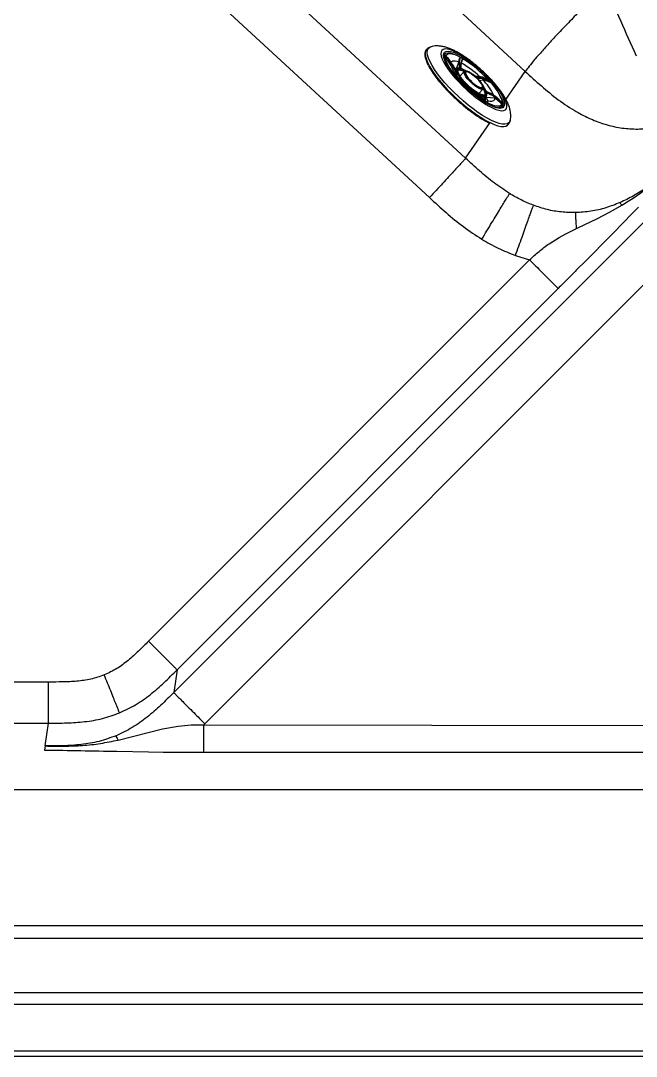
# Model space of a CAD drawing. Extents: x 1076 to 1148, y 508 to 635.
# Drawn here: x 1091.65 to 1102.73, y 519.79 to 538.41 of the extents above; entities that cross this region are included whole.
import ezdxf

# ---------------------------------------------------------------- set-up
doc = ezdxf.new("R2010")
doc.units = 0
doc.header["$MEASUREMENT"] = 0
doc.layers.add('1', color=4, linetype='Continuous')

# ---------------------------------------------------------------- blocks, each defined once
blk = doc.blocks.new('2026 TX')
at = {"layer": '1', "color": 3}
for p, q in [((24.97, 17.709), (21.317, 21.079)), ((18.643, 6.54), (32.986, 20.884)), ((19.205, 5.978), (33.547, 20.322)), ((23.897, 16.146), (20.312, 19.452)), ((19.662, 18.745), (23.247, 15.439)), ((23.523, 18.023), (23.512, 18.016)), ((23.515, 18.018), (23.518, 18.023)), ((23.515, 18.021), (23.518, 18.023)), ((23.517, 18.019), (23.529, 18.007)), ((23.53, 18.008), (23.517, 17.994)), ((23.569, 18.031), (23.565, 18.027)), ((23.571, 18.028), (23.568, 18.03)), ((23.593, 18.029), (23.569, 18.031)), ((23.638, 17.808), (23.578, 17.907)), ((23.59, 17.935), (23.58, 17.924)), ((23.772, 17.88), (23.727, 17.754)), ((23.772, 17.88), (23.788, 17.939)), ((23.823, 17.894), (23.829, 17.891)), ((23.832, 17.899), (23.827, 17.902)), ((23.833, 17.907), (23.828, 17.91)), ((23.733, 17.696), (23.737, 17.698)), ((23.751, 17.698), (23.752, 17.692)), ((23.759, 17.676), (23.752, 17.692)), ((23.873, 17.708), (23.795, 17.626)), ((23.8, 17.768), (23.796, 17.767)), ((23.808, 17.764), (23.801, 17.764)), ((23.823, 17.76), (23.808, 17.764)), ((23.833, 17.755), (23.823, 17.76)), ((24.623, 17.203), (24.97, 17.709)), ((23.724, 17.653), (23.738, 17.664)), ((23.73, 17.645), (23.743, 17.655)), ((23.741, 17.679), (23.741, 17.677)), ((23.759, 17.676), (23.765, 17.666)), ((23.872, 17.478), (23.829, 17.518)), ((24.14, 17.543), (24.202, 17.56)), ((24.301, 17.528), (24.202, 17.56)), ((23.87, 17.503), (23.898, 17.47)), ((23.873, 17.501), (23.92, 17.453)), ((23.942, 17.444), (23.895, 17.49)), ((23.92, 17.458), (23.931, 17.442)), ((23.92, 17.453), (23.935, 17.446)), ((23.929, 17.461), (23.94, 17.45)), ((23.961, 17.43), (23.94, 17.45)), ((23.961, 17.43), (23.967, 17.426)), ((23.967, 17.426), (23.974, 17.42)), ((24.123, 17.318), (24.033, 17.378)), ((24.11, 17.42), (24.1, 17.426)), ((24.135, 17.313), (24.211, 17.396)), ((24.262, 17.36), (24.256, 17.371)), ((24.265, 17.358), (24.259, 17.367)), ((24.262, 17.36), (24.269, 17.345)), ((24.269, 17.339), (24.269, 17.345)), ((24.278, 17.339), (24.271, 17.342)), ((24.169, 17.244), (24.185, 17.263)), ((24.198, 17.254), (24.184, 17.235)), ((24.185, 17.263), (24.188, 17.267)), ((24.188, 17.281), (24.198, 17.277)), ((24.213, 17.273), (24.198, 17.277)), ((24.241, 17.237), (24.205, 17.258)), ((24.213, 17.273), (24.22, 17.273)), ((24.241, 17.187), (24.237, 17.204)), ((24.253, 17.242), (24.274, 17.275)), ((24.261, 17.253), (24.271, 17.243)), ((24.267, 17.225), (24.264, 17.24)), ((24.271, 17.243), (24.415, 17.231)), ((24.291, 17.161), (24.29, 17.178)), ((24.502, 17.165), (24.415, 17.231)), ((24.49, 17.212), (24.497, 17.197)), ((24.524, 17.065), (24.537, 17.079)), ((24.535, 17.087), (24.537, 17.079)), ((23.897, 16.146), (24.339, 16.79)), ((24.26, 16.828), (24.333, 16.79)), ((26.551, 15.213), (26.707, 15.302)), ((26.243, 15.053), (26.394, 15.13)), ((26.394, 15.13), (26.551, 15.213)), ((26.883, 15.142), (26.736, 14.989)), ((27.005, 15.268), (26.883, 15.142)), ((25.893, 14.884), (26.055, 14.962)), ((26.055, 14.962), (26.243, 15.053)), ((26.736, 14.989), (26.546, 14.795)), ((25.399, 14.61), (25.58, 14.724)), ((25.58, 14.724), (25.7, 14.79)), ((25.7, 14.79), (25.893, 14.884)), ((26.546, 14.795), (26.38, 14.625)), ((26.38, 14.625), (26.184, 14.428)), ((24.794, 14.399), (25.048, 14.32)), ((26.184, 14.428), (26.064, 14.307)), ((18.191, 7.463), (25.048, 14.32)), ((26.064, 14.307), (25.888, 14.132)), ((25.561, 13.806), (18.704, 6.948)), ((18.704, 6.948), (18.643, 6.54)), ((16.392, 6.729), (15.177, 6.729)), ((15.176, 5.991), (16.392, 5.991)), ((16.331, 5.579), (16.392, 5.991)), ((19.205, 5.978), (19.188, 5.962)), ((19.188, 5.962), (35.308, 5.93)), ((17.641, 5.685), (18.185, 5.823)), ((18.185, 5.823), (18.439, 5.885)), ((18.439, 5.885), (18.725, 5.938)), ((16.331, 5.579), (16.321, 5.507)), ((17.62, 5.484), (18.189, 5.474)), ((18.189, 5.474), (18.451, 5.471)), ((18.451, 5.471), (18.739, 5.468)), ((18.739, 5.468), (19.188, 5.466)), ((19.188, 5.466), (35.308, 5.465)), ((14.023, 4.795), (35.209, 4.795)), ((36.107, 2.346), (14.081, 2.346)), ((36.107, 2.115), (14.081, 2.115)), ((11.729, 1.149), (36.551, 1.149)), ((11.729, 0.939), (36.551, 0.939))]:
    blk.add_line(p, q, dxfattribs=at)
at = {"layer": '1', "color": 4}
for p, q in [((5.922, 0), (36.669, 0)), ((36.669, 0.092), (11.729, 0.092))]:
    blk.add_line(p, q, dxfattribs=at)
at = {"layer": '1', "color": 3, "flags": 128}
for points in [[(23.197, 18.109), (23.185, 18.097), (23.17, 18.066), (23.166, 18.026), (23.173, 17.977), (23.19, 17.921), (23.217, 17.857), (23.255, 17.788), (23.301, 17.714), (23.357, 17.635), (23.42, 17.554), (23.491, 17.47), (23.567, 17.386), (23.649, 17.303), (23.734, 17.222), (23.823, 17.143), (23.912, 17.068), (24.002, 16.998), (24.091, 16.935), (24.177, 16.878), (24.26, 16.828)], [(24.285, 16.868), (24.203, 16.916), (24.118, 16.972), (24.03, 17.035), (23.941, 17.104), (23.853, 17.178), (23.766, 17.256), (23.682, 17.336), (23.601, 17.419), (23.525, 17.501), (23.456, 17.584), (23.393, 17.664), (23.338, 17.741), (23.292, 17.815), (23.256, 17.883), (23.229, 17.946), (23.212, 18.002), (23.205, 18.05), (23.209, 18.089), (23.224, 18.12), (23.249, 18.141), (23.263, 18.148)], [(24.309, 17.089), (24.378, 17.053), (24.441, 17.026), (24.497, 17.009), (24.544, 17.002), (24.583, 17.004), (24.613, 17.017), (24.632, 17.039), (24.641, 17.07), (24.639, 17.11), (24.626, 17.158), (24.604, 17.213), (24.571, 17.274), (24.529, 17.341), (24.478, 17.411), (24.42, 17.483), (24.355, 17.557), (24.284, 17.631), (24.209, 17.704), (24.131, 17.774), (24.052, 17.84), (23.973, 17.902), (23.895, 17.957), (23.819, 18.004), (23.748, 18.044), (23.682, 18.075), (23.623, 18.097), (23.571, 18.11), (23.527, 18.112), (23.493, 18.105), (23.469, 18.087), (23.455, 18.061), (23.451, 18.025), (23.458, 17.981), (23.476, 17.929), (23.504, 17.871), (23.541, 17.807), (23.588, 17.739), (23.642, 17.667), (23.704, 17.594), (23.772, 17.52), (23.845, 17.446), (23.922, 17.374), (24, 17.306), (24.08, 17.242), (24.159, 17.184), (24.236, 17.133), (24.309, 17.089)], [(23.572, 17.805), (23.546, 17.851), (23.52, 17.907), (23.503, 17.956), (23.498, 17.998), (23.503, 18.031), (23.518, 18.055), (23.544, 18.069), (23.58, 18.073), (23.625, 18.068), (23.678, 18.052), (23.739, 18.027), (23.805, 17.993)], [(23.517, 17.994), (23.511, 17.986), (23.503, 17.968)], [(23.518, 18.023), (23.518, 18.024), (23.543, 18.039), (23.577, 18.045), (23.621, 18.04), (23.674, 18.025), (23.733, 18), (23.799, 17.967), (23.836, 17.945)], [(24.534, 17.228), (24.547, 17.183), (24.551, 17.145), (24.544, 17.115), (24.526, 17.094), (24.498, 17.083), (24.461, 17.082), (24.414, 17.092), (24.359, 17.111), (24.298, 17.14), (24.232, 17.177), (24.161, 17.223), (24.088, 17.275), (24.014, 17.334), (23.941, 17.397), (23.869, 17.464), (23.802, 17.532), (23.74, 17.602), (23.684, 17.67), (23.636, 17.735), (23.596, 17.797), (23.566, 17.854), (23.547, 17.904), (23.538, 17.947), (23.539, 17.981), (23.552, 18.007), (23.575, 18.022), (23.608, 18.028), (23.65, 18.024), (23.701, 18.01), (23.759, 17.986), (23.823, 17.953), (23.823, 17.953)], [(23.634, 17.863), (23.639, 17.875), (23.649, 17.888), (23.665, 17.896), (23.685, 17.899), (23.71, 17.897), (23.739, 17.891), (23.772, 17.88)], [(23.805, 17.993), (23.876, 17.95), (23.951, 17.9), (24.027, 17.843), (24.104, 17.781), (24.179, 17.714), (24.253, 17.644), (24.322, 17.573), (24.386, 17.501), (24.443, 17.431), (24.493, 17.363), (24.534, 17.298), (24.565, 17.239), (24.587, 17.187), (24.598, 17.141), (24.598, 17.103), (24.587, 17.075), (24.567, 17.056), (24.536, 17.046), (24.495, 17.047), (24.446, 17.058), (24.4, 17.074)], [(23.823, 17.953), (23.892, 17.911), (23.964, 17.862), (24.037, 17.806), (24.111, 17.745), (24.184, 17.68), (24.253, 17.612), (24.318, 17.543), (24.378, 17.474), (24.43, 17.407), (24.474, 17.343), (24.508, 17.284), (24.533, 17.23), (24.534, 17.228)], [(24.4, 17.074), (24.389, 17.078), (24.326, 17.108), (24.257, 17.146), (24.184, 17.193), (24.108, 17.247), (24.031, 17.306), (23.955, 17.371), (23.88, 17.44), (23.809, 17.51), (23.742, 17.582), (23.681, 17.653), (23.628, 17.723), (23.583, 17.789), (23.572, 17.805)], [(23.721, 17.747), (23.7, 17.75), (23.696, 17.751)], [(23.754, 17.722), (23.759, 17.728), (23.778, 17.736), (23.807, 17.734), (23.844, 17.722), (23.873, 17.708)], [(24.1, 17.426), (24.057, 17.456), (24.013, 17.492), (23.971, 17.531), (23.934, 17.572), (23.903, 17.612), (23.881, 17.647), (23.869, 17.677), (23.868, 17.699), (23.878, 17.712), (23.898, 17.715), (23.927, 17.707), (23.963, 17.69), (24.005, 17.664), (24.048, 17.631), (24.092, 17.593), (24.132, 17.553), (24.166, 17.512), (24.193, 17.474), (24.21, 17.441), (24.216, 17.415), (24.212, 17.397), (24.197, 17.39), (24.172, 17.392), (24.139, 17.404), (24.11, 17.42)], [(23.886, 17.708), (23.885, 17.707), (23.881, 17.69), (23.887, 17.665), (23.904, 17.634), (23.929, 17.597), (23.962, 17.559), (24, 17.52), (24.042, 17.483), (24.083, 17.452), (24.123, 17.427), (24.158, 17.411), (24.185, 17.404), (24.205, 17.406), (24.208, 17.408)], [(23.993, 17.68), (23.955, 17.7), (23.924, 17.712), (23.9, 17.715), (23.886, 17.708)], [(24.098, 17.45), (24.135, 17.429), (24.165, 17.419), (24.187, 17.419), (24.198, 17.429), (24.199, 17.449), (24.187, 17.477), (24.166, 17.511), (24.136, 17.549), (24.099, 17.587), (24.059, 17.624), (24.018, 17.655), (23.979, 17.68), (23.945, 17.695), (23.919, 17.701), (23.902, 17.696), (23.896, 17.681), (23.902, 17.656), (23.918, 17.625), (23.944, 17.589), (23.978, 17.55), (24.017, 17.512), (24.058, 17.478), (24.098, 17.45)], [(24.208, 17.408), (24.214, 17.418), (24.213, 17.439), (24.202, 17.468), (24.181, 17.502), (24.151, 17.54), (24.116, 17.579), (24.075, 17.617), (24.034, 17.651), (23.993, 17.68)], [(24.211, 17.396), (24.231, 17.36), (24.243, 17.326), (24.245, 17.299), (24.237, 17.281), (24.234, 17.279)], [(24.446, 17.384), (24.477, 17.34), (24.515, 17.277), (24.544, 17.22), (24.562, 17.17), (24.57, 17.127), (24.567, 17.092), (24.554, 17.068)], [(24.237, 17.204), (24.198, 17.224), (24.159, 17.247)], [(24.415, 17.231), (24.415, 17.209), (24.41, 17.192), (24.399, 17.179), (24.383, 17.171), (24.363, 17.167), (24.338, 17.169), (24.309, 17.175), (24.292, 17.181)], [(24.497, 17.048), (24.502, 17.05), (24.524, 17.065)], [(24.698, 16.825), (24.692, 16.808), (24.673, 16.782), (24.643, 16.765), (24.603, 16.758), (24.555, 16.761), (24.498, 16.774), (24.433, 16.796), (24.362, 16.827), (24.285, 16.868)], [(24.333, 16.79), (24.338, 16.788), (24.41, 16.756), (24.476, 16.733), (24.533, 16.721), (24.583, 16.718), (24.623, 16.725), (24.653, 16.742), (24.665, 16.755)]]:
    blk.add_lwpolyline(points, dxfattribs=at)
at = {"layer": '1', "color": 3}
for centre, radius, start, end in [((23.648, 17.945), 0.134, 151.7044, 209.7127), ((23.547, 17.909), 0.105, 95.8704, 102.7045), ((23.619, 17.961), 0.0793, 161.3629, 175.4221), ((23.583, 17.889), 0.0138, 38.5726, 71.6221), ((23.245, 16.922), 1.181, 59.1191, 61.4394), ((22.61, 15.998), 2.301, 42.4327, 57.438), ((24.175, 17.996), 0.569, 199.3616, 219.1581), ((23.968, 17.786), 0.251, 200.722, 204.8131), ((23.971, 17.779), 0.243, 200.7219, 204.8132), ((23.745, 17.573), 0.207, 72.1066, 76.7629), ((23.754, 17.573), 0.2, 72.1065, 76.7629), ((23.141, 16.599), 1.43, 45.326, 62.0462), ((25.251, 18.901), 1.992, 220.5471, 222.1839), ((23.544, 16.876), 0.95, 25.5932, 46.1094), ((22.837, 16.209), 1.992, 40.5471, 42.1839), ((24.814, 18.39), 1.29, 227.0323, 228.3769), ((24.045, 17.252), 0.243, 20.7219, 24.8132), ((24.045, 17.241), 0.251, 20.7219, 24.8132), ((24.137, 17.182), 0.0942, 49.3944, 59.4233), ((24.261, 17.459), 0.2, 252.1065, 256.7629), ((24.268, 17.455), 0.207, 252.1065, 256.763), ((24.843, 18.188), 1.181, 239.1191, 241.4391), ((24.47, 17.129), 0.0839, 323.4271, 6.4472), ((24.47, 17.149), 0.0793, 341.3628, 355.4209), ((24.45, 17.11), 0.108, 333.3483, 15.7928), ((24.465, 17.186), 0.129, 244.2267, 304.0932), ((24.508, 17.111), 0.0628, 285.9891, 316.3242)]:
    blk.add_arc(centre, radius, start, end, dxfattribs=at)
for points, knots in [([(26.02, 20.072), (26.02, 20.072), (26.02, 20.072), (26.02, 20.072), (26.02, 20.072), (26.02, 20.072), (26.02, 20.071), (26.021, 20.07), (26.024, 20.064), (26.033, 20.043), (26.069, 19.964), (26.192, 19.696), (26.497, 19.024), (26.777, 18.411), (26.968, 17.991)], [0, 0, 0, 0, 0.0000005, 0.0000021, 0.0000082, 0.0000328, 0.000131, 0.0005219, 0.0020699, 0.0081384, 0.0314251, 0.1166718, 0.3944581, 1, 1, 1, 1]), ([(26.272, 19.12), (26.196, 19.043), (26.043, 18.89), (25.824, 18.665), (25.62, 18.451), (25.434, 18.253), (25.273, 18.075), (25.139, 17.922), (25.032, 17.794), (24.991, 17.737), (24.97, 17.709)], [0, 0, 0, 0, 0.126456, 0.251648, 0.376024, 0.499999, 0.623975, 0.748351, 0.873543, 1, 1, 1, 1]), ([(23.17, 18.067), (23.168, 18.06), (23.157, 18.031), (23.16, 17.975), (23.183, 17.916), (23.191, 17.894)], [0, 0, 0, 0, 0.1667847, 0.6858353, 1, 1, 1, 1]), ([(23.266, 18.149), (23.264, 18.148), (23.248, 18.144), (23.223, 18.131), (23.204, 18.114), (23.198, 18.108)], [0, 0, 0, 0, 0.073863, 0.663802, 1, 1, 1, 1]), ([(24.197, 17.721), (24.171, 17.745), (24.133, 17.778), (24.078, 17.825), (24.031, 17.863), (23.975, 17.906), (23.917, 17.948), (23.858, 17.988), (23.799, 18.025), (23.739, 18.059), (23.679, 18.09), (23.618, 18.117), (23.555, 18.14), (23.488, 18.157), (23.419, 18.167), (23.353, 18.168), (23.298, 18.16), (23.27, 18.15), (23.258, 18.146)], [0, 0, 0, 0, 0.083829, 0.117449, 0.172888, 0.229603, 0.289651, 0.351383, 0.414171, 0.478277, 0.544564, 0.611429, 0.683056, 0.756829, 0.827458, 0.899374, 0.955766, 1, 1, 1, 1]), ([(23.191, 17.894), (23.195, 17.883), (23.201, 17.86), (23.217, 17.833), (23.224, 17.819)], [0, 0, 0, 0, 0.493447, 1, 1, 1, 1]), ([(23.578, 17.907), (23.575, 17.911), (23.568, 17.922), (23.558, 17.937), (23.549, 17.951), (23.544, 17.959), (23.541, 17.963), (23.54, 17.966), (23.54, 17.967), (23.54, 17.967), (23.54, 17.967)], [0, 0, 0, 0, 0.1918013, 0.5196338, 0.7297874, 0.8568184, 0.9300901, 0.9707636, 0.9926713, 1, 1, 1, 1]), ([(23.74, 17.681), (23.732, 17.697), (23.716, 17.728), (23.688, 17.775), (23.659, 17.817), (23.629, 17.858), (23.601, 17.895), (23.57, 17.932), (23.55, 17.955), (23.54, 17.967)], [0, 0, 0, 0, 0.154271, 0.288952, 0.454424, 0.575072, 0.714225, 0.852753, 1, 1, 1, 1]), ([(23.543, 17.986), (23.543, 17.986), (23.543, 17.986), (23.544, 17.986), (23.544, 17.986), (23.544, 17.986), (23.545, 17.985), (23.547, 17.982), (23.55, 17.979), (23.551, 17.976), (23.552, 17.976)], [0, 0, 0, 0, 0.025779, 0.051811, 0.075379, 0.101136, 0.145176, 0.282711, 0.915164, 1, 1, 1, 1]), ([(23.543, 17.986), (23.544, 17.986), (23.545, 17.984), (23.549, 17.98), (23.561, 17.965), (23.589, 17.93), (23.635, 17.867), (23.689, 17.785), (23.719, 17.725), (23.733, 17.698)], [0, 0, 0, 0, 0.007325, 0.019566, 0.05865, 0.192116, 0.441769, 0.746986, 1, 1, 1, 1]), ([(23.578, 17.907), (23.594, 17.886), (23.626, 17.846), (23.671, 17.783), (23.709, 17.722), (23.728, 17.683), (23.738, 17.664)], [0, 0, 0, 0, 0.280747, 0.545552, 0.776817, 1, 1, 1, 1]), ([(23.788, 17.939), (23.785, 17.927), (23.78, 17.906), (23.779, 17.86), (23.779, 17.813), (23.78, 17.78), (23.78, 17.764)], [0, 0, 0, 0, 0.318453, 0.584084, 0.795128, 1, 1, 1, 1]), ([(23.788, 17.939), (23.789, 17.94), (23.792, 17.946), (23.796, 17.952), (23.8, 17.956), (23.804, 17.958), (23.806, 17.959), (23.808, 17.959), (23.809, 17.959), (23.809, 17.959), (23.809, 17.959)], [0, 0, 0, 0, 0.191814, 0.519611, 0.729753, 0.856784, 0.930061, 0.970742, 0.992656, 1, 1, 1, 1]), ([(23.792, 17.774), (23.792, 17.787), (23.791, 17.812), (23.791, 17.847), (23.791, 17.878), (23.793, 17.905), (23.796, 17.928), (23.801, 17.947), (23.806, 17.955), (23.809, 17.959)], [0, 0, 0, 0, 0.136039, 0.261937, 0.40799, 0.540278, 0.678402, 0.83502, 1, 1, 1, 1]), ([(23.84, 17.926), (23.839, 17.925), (23.832, 17.919), (23.821, 17.893), (23.812, 17.843), (23.809, 17.792), (23.808, 17.77)], [0, 0, 0, 0, 0.055828, 0.347597, 0.704304, 1, 1, 1, 1]), ([(23.838, 17.913), (23.83, 17.899), (23.816, 17.873), (23.811, 17.807), (23.809, 17.776)], [0, 0, 0, 0, 0.520793, 1, 1, 1, 1]), ([(23.851, 17.935), (23.851, 17.935), (23.851, 17.935), (23.851, 17.935), (23.852, 17.934), (23.852, 17.934), (23.852, 17.933), (23.852, 17.931), (23.85, 17.926), (23.845, 17.92), (23.84, 17.915), (23.838, 17.913)], [0, 0, 0, 0, 0.005486, 0.011027, 0.016042, 0.021524, 0.030897, 0.060168, 0.194769, 0.728714, 1, 1, 1, 1]), ([(23.851, 17.935), (23.851, 17.935), (23.85, 17.935), (23.849, 17.934), (23.845, 17.932), (23.842, 17.928), (23.84, 17.926)], [0, 0, 0, 0, 0.050742, 0.135541, 0.406311, 1, 1, 1, 1]), ([(23.23, 17.81), (23.234, 17.801), (23.254, 17.759), (23.314, 17.669), (23.392, 17.563), (23.469, 17.472), (23.553, 17.378), (23.669, 17.259), (23.794, 17.145), (23.895, 17.061), (23.993, 16.985), (24.069, 16.929), (24.115, 16.901), (24.116, 16.9)], [0, 0, 0, 0, 0.034561, 0.161289, 0.295609, 0.365643, 0.435692, 0.578565, 0.721437, 0.791471, 0.86152, 0.99584, 1, 1, 1, 1]), ([(23.746, 17.762), (23.741, 17.758), (23.731, 17.752), (23.721, 17.744), (23.717, 17.74)], [0, 0, 0, 0, 0.5176084, 1, 1, 1, 1]), ([(23.727, 17.754), (23.726, 17.752), (23.725, 17.75), (23.723, 17.747), (23.722, 17.746), (23.721, 17.747), (23.721, 17.747)], [0, 0, 0, 0, 0.355625, 0.722653, 0.915819, 1, 1, 1, 1]), ([(23.746, 17.759), (23.743, 17.758), (23.733, 17.753), (23.729, 17.733), (23.734, 17.709), (23.737, 17.698)], [0, 0, 0, 0, 0.1787643, 0.5893823, 1, 1, 1, 1]), ([(23.743, 17.693), (23.742, 17.693), (23.74, 17.693), (23.737, 17.694), (23.734, 17.695), (23.733, 17.697), (23.733, 17.698)], [0, 0, 0, 0, 0.2666892, 0.5311152, 0.7787539, 1, 1, 1, 1]), ([(23.737, 17.698), (23.737, 17.697), (23.738, 17.697), (23.739, 17.697), (23.741, 17.696), (23.742, 17.695), (23.743, 17.694), (23.743, 17.693)], [0, 0, 0, 0, 0.224307, 0.303573, 0.473827, 0.745729, 1, 1, 1, 1]), ([(23.743, 17.693), (23.744, 17.694), (23.746, 17.694), (23.748, 17.694), (23.75, 17.693), (23.752, 17.692), (23.752, 17.692)], [0, 0, 0, 0, 0.257259, 0.51339, 0.762603, 1, 1, 1, 1]), ([(23.751, 17.698), (23.749, 17.71), (23.743, 17.733), (23.75, 17.755), (23.769, 17.767), (23.79, 17.765), (23.801, 17.764)], [0, 0, 0, 0, 0.247011, 0.5, 0.752989, 1, 1, 1, 1]), ([(23.788, 17.766), (23.777, 17.767), (23.759, 17.769), (23.749, 17.762), (23.746, 17.759)], [0, 0, 0, 0, 0.639122, 1, 1, 1, 1]), ([(24.033, 17.378), (24.033, 17.378), (24.015, 17.39), (23.979, 17.421), (23.928, 17.467), (23.881, 17.515), (23.827, 17.577), (23.777, 17.649), (23.755, 17.705), (23.757, 17.736), (23.768, 17.752), (23.79, 17.757), (23.829, 17.752), (23.871, 17.732), (23.898, 17.718)], [0, 0, 0, 0, 0.00352, 0.076481, 0.15099, 0.225498, 0.298459, 0.433993, 0.569527, 0.642488, 0.716997, 0.791505, 0.864466, 1, 1, 1, 1]), ([(23.781, 17.649), (23.779, 17.653), (23.773, 17.664), (23.766, 17.681), (23.76, 17.698), (23.757, 17.711), (23.757, 17.721), (23.758, 17.729), (23.758, 17.73), (23.759, 17.731)], [0, 0, 0, 0, 0.083495, 0.295265, 0.487192, 0.637214, 0.764577, 0.919852, 1, 1, 1, 1]), ([(23.78, 17.764), (23.78, 17.764), (23.781, 17.765), (23.784, 17.768), (23.787, 17.77), (23.79, 17.773), (23.791, 17.774), (23.792, 17.774)], [0, 0, 0, 0, 0.111469, 0.230184, 0.482261, 0.743373, 1, 1, 1, 1]), ([(23.789, 17.766), (23.79, 17.766), (23.791, 17.767), (23.794, 17.768), (23.796, 17.768), (23.797, 17.768)], [0, 0, 0, 0, 0.06185, 0.549505, 1, 1, 1, 1]), ([(23.808, 17.77), (23.809, 17.77), (23.809, 17.77), (23.81, 17.77), (23.81, 17.769), (23.809, 17.768), (23.808, 17.767), (23.808, 17.767), (23.808, 17.766)], [0, 0, 0, 0, 0.277559, 0.532523, 0.651824, 0.76723, 0.88213, 1, 1, 1, 1]), ([(23.812, 17.764), (23.811, 17.764), (23.81, 17.765), (23.809, 17.767), (23.808, 17.769), (23.808, 17.77)], [0, 0, 0, 0, 0.194382, 0.619864, 1, 1, 1, 1]), ([(23.813, 17.763), (23.813, 17.764), (23.812, 17.764), (23.81, 17.766), (23.81, 17.768), (23.81, 17.77)], [0, 0, 0, 0, 0.280355, 0.54168, 1, 1, 1, 1]), ([(23.816, 17.763), (23.815, 17.763), (23.813, 17.763), (23.812, 17.764), (23.812, 17.764)], [0, 0, 0, 0, 0.719148, 1, 1, 1, 1]), ([(23.816, 17.763), (23.817, 17.763), (23.818, 17.763), (23.82, 17.763), (23.822, 17.761), (23.823, 17.76), (23.823, 17.76)], [0, 0, 0, 0, 0.257259, 0.51339, 0.762603, 1, 1, 1, 1]), ([(23.833, 17.755), (23.848, 17.749), (23.876, 17.738), (23.909, 17.717), (23.925, 17.708)], [0, 0, 0, 0, 0.530746, 1, 1, 1, 1]), ([(24.697, 16.819), (24.7, 16.831), (24.707, 16.858), (24.71, 16.907), (24.706, 16.972), (24.691, 17.045), (24.665, 17.118), (24.633, 17.187), (24.597, 17.251), (24.556, 17.314), (24.513, 17.375), (24.466, 17.435), (24.415, 17.497), (24.364, 17.554), (24.316, 17.605), (24.262, 17.659), (24.222, 17.697), (24.197, 17.721)], [0, 0, 0, 0, 0.041788, 0.095276, 0.155391, 0.239272, 0.322303, 0.400126, 0.477591, 0.54849, 0.616452, 0.683417, 0.748997, 0.819208, 0.870955, 0.918196, 1, 1, 1, 1]), ([(24.97, 17.709), (25.066, 17.621), (25.258, 17.444), (25.56, 17.196), (25.857, 16.997), (26.142, 16.851), (26.408, 16.752), (26.681, 16.689), (26.958, 16.666), (27.237, 16.685), (27.512, 16.746), (27.781, 16.847), (28.039, 16.984), (28.286, 17.152), (28.519, 17.342), (28.739, 17.547), (28.88, 17.688), (28.95, 17.757)], [0, 0, 0, 0, 0.083739, 0.167835, 0.251436, 0.31348, 0.374851, 0.435642, 0.496111, 0.556644, 0.617688, 0.679641, 0.742734, 0.806918, 0.871782, 0.936527, 1, 1, 1, 1]), ([(23.784, 17.575), (23.777, 17.583), (23.761, 17.602), (23.744, 17.623), (23.736, 17.634), (23.735, 17.636)], [0, 0, 0, 0, 0.369315, 0.885925, 1, 1, 1, 1]), ([(23.737, 17.606), (23.737, 17.606), (23.739, 17.604), (23.745, 17.601), (23.762, 17.59), (23.8, 17.565), (23.852, 17.528), (23.88, 17.502), (23.894, 17.489)], [0, 0, 0, 0, 0.0105979, 0.0283083, 0.0848572, 0.2779589, 0.6391638, 1, 1, 1, 1]), ([(23.738, 17.664), (23.738, 17.664), (23.739, 17.665), (23.74, 17.668), (23.741, 17.672), (23.741, 17.677), (23.74, 17.68), (23.74, 17.681)], [0, 0, 0, 0, 0.111467, 0.230181, 0.482258, 0.743371, 1, 1, 1, 1]), ([(23.743, 17.655), (23.742, 17.656), (23.742, 17.657), (23.741, 17.659), (23.739, 17.661), (23.738, 17.663), (23.738, 17.664)], [0, 0, 0, 0, 0.245337, 0.5, 0.754663, 1, 1, 1, 1]), ([(23.743, 17.655), (23.744, 17.656), (23.747, 17.659), (23.75, 17.662), (23.751, 17.664)], [0, 0, 0, 0, 0.459375, 1, 1, 1, 1]), ([(23.75, 17.677), (23.75, 17.675), (23.751, 17.671), (23.751, 17.666), (23.751, 17.664)], [0, 0, 0, 0, 0.571399, 1, 1, 1, 1]), ([(23.751, 17.664), (23.76, 17.648), (23.777, 17.617), (23.811, 17.571), (23.837, 17.541), (23.847, 17.53)], [0, 0, 0, 0, 0.385214, 0.770427, 1, 1, 1, 1]), ([(23.929, 17.461), (23.911, 17.479), (23.875, 17.514), (23.829, 17.568), (23.79, 17.621), (23.773, 17.651), (23.765, 17.666)], [0, 0, 0, 0, 0.247011, 0.5, 0.752989, 1, 1, 1, 1]), ([(23.829, 17.518), (23.826, 17.521), (23.818, 17.528), (23.804, 17.538), (23.792, 17.548), (23.784, 17.555), (23.779, 17.559), (23.776, 17.561), (23.775, 17.563), (23.774, 17.563), (23.774, 17.563)], [0, 0, 0, 0, 0.191797, 0.519572, 0.729704, 0.856737, 0.930022, 0.970712, 0.992634, 1, 1, 1, 1]), ([(23.924, 17.46), (23.92, 17.465), (23.909, 17.475), (23.886, 17.492), (23.845, 17.521), (23.803, 17.546), (23.774, 17.563)], [0, 0, 0, 0, 0.1423302, 0.3295854, 0.5292106, 1, 1, 1, 1]), ([(23.947, 17.45), (23.931, 17.465), (23.908, 17.487), (23.878, 17.519), (23.855, 17.545), (23.83, 17.576), (23.808, 17.605), (23.791, 17.63), (23.784, 17.644), (23.781, 17.649)], [0, 0, 0, 0, 0.227849, 0.316693, 0.461901, 0.607483, 0.758113, 0.908303, 1, 1, 1, 1]), ([(23.83, 17.524), (23.828, 17.527), (23.824, 17.531), (23.82, 17.534), (23.819, 17.536)], [0, 0, 0, 0, 0.717491, 1, 1, 1, 1]), ([(23.829, 17.518), (23.85, 17.505), (23.887, 17.481), (23.912, 17.459), (23.923, 17.449)], [0, 0, 0, 0, 0.548561, 1, 1, 1, 1]), ([(24.131, 17.618), (24.129, 17.619), (24.112, 17.621), (24.091, 17.619), (24.072, 17.614), (24.067, 17.613)], [0, 0, 0, 0, 0.082321, 0.769261, 1, 1, 1, 1]), ([(24.072, 17.61), (24.078, 17.612), (24.095, 17.617), (24.125, 17.62), (24.159, 17.618), (24.194, 17.61), (24.246, 17.591), (24.286, 17.565), (24.314, 17.546)], [0, 0, 0, 0, 0.084379, 0.216398, 0.369298, 0.506346, 0.653012, 1, 1, 1, 1]), ([(24.351, 17.504), (24.351, 17.504), (24.349, 17.506), (24.344, 17.509), (24.328, 17.522), (24.291, 17.547), (24.228, 17.579), (24.158, 17.596), (24.114, 17.59), (24.096, 17.587)], [0, 0, 0, 0, 0.007748, 0.020697, 0.062042, 0.203224, 0.467313, 0.790177, 1, 1, 1, 1]), ([(24.301, 17.528), (24.265, 17.548), (24.2, 17.584), (24.136, 17.579), (24.107, 17.576)], [0, 0, 0, 0, 0.552783, 1, 1, 1, 1]), ([(24.267, 17.574), (24.273, 17.571), (24.282, 17.567), (24.295, 17.559), (24.303, 17.554), (24.309, 17.55), (24.312, 17.548), (24.313, 17.547), (24.314, 17.547), (24.314, 17.546)], [0, 0, 0, 0, 0.333888, 0.625233, 0.801363, 0.902974, 0.959391, 0.989786, 1, 1, 1, 1]), ([(24.351, 17.504), (24.351, 17.504), (24.352, 17.503), (24.352, 17.503), (24.352, 17.503), (24.352, 17.503), (24.351, 17.503), (24.348, 17.504), (24.337, 17.51), (24.32, 17.518), (24.306, 17.525), (24.301, 17.528)], [0, 0, 0, 0, 0.005501, 0.011055, 0.016084, 0.02158, 0.030977, 0.060324, 0.195274, 0.730604, 1, 1, 1, 1]), ([(23.927, 17.428), (23.909, 17.444), (23.891, 17.461), (23.874, 17.479), (23.873, 17.479)], [0, 0, 0, 0, 0.9785828, 1, 1, 1, 1]), ([(23.923, 17.449), (23.923, 17.449), (23.933, 17.441), (23.945, 17.426), (23.952, 17.412), (23.956, 17.405)], [0, 0, 0, 0, 0.011103, 0.512894, 1, 1, 1, 1]), ([(24.157, 17.249), (24.149, 17.254), (24.13, 17.265), (24.096, 17.289), (24.057, 17.318), (24.021, 17.346), (23.987, 17.375), (23.956, 17.402), (23.935, 17.42), (23.927, 17.428)], [0, 0, 0, 0, 0.119678, 0.296883, 0.468805, 0.620141, 0.74504, 0.894221, 1, 1, 1, 1]), ([(23.935, 17.446), (23.934, 17.445), (23.933, 17.444), (23.932, 17.442), (23.931, 17.442), (23.931, 17.442), (23.931, 17.442)], [0, 0, 0, 0, 0.266689, 0.531115, 0.778754, 1, 1, 1, 1]), ([(24.033, 17.378), (24.025, 17.384), (24.007, 17.398), (23.978, 17.422), (23.958, 17.44), (23.947, 17.45)], [0, 0, 0, 0, 0.2799031, 0.6315502, 1, 1, 1, 1]), ([(23.954, 17.421), (23.955, 17.42), (23.957, 17.418), (23.957, 17.416), (23.958, 17.415)], [0, 0, 0, 0, 0.494145, 1, 1, 1, 1]), ([(23.956, 17.405), (23.956, 17.405), (23.957, 17.407), (23.958, 17.409), (23.958, 17.413), (23.957, 17.417), (23.955, 17.42), (23.954, 17.421)], [0, 0, 0, 0, 0.111469, 0.230184, 0.482261, 0.743373, 1, 1, 1, 1]), ([(23.962, 17.399), (23.961, 17.4), (23.96, 17.401), (23.958, 17.403), (23.957, 17.404), (23.956, 17.405), (23.956, 17.405)], [0, 0, 0, 0, 0.245337, 0.5, 0.754663, 1, 1, 1, 1]), ([(23.958, 17.425), (23.96, 17.423), (23.964, 17.418), (23.966, 17.413), (23.967, 17.41)], [0, 0, 0, 0, 0.5714031, 1, 1, 1, 1]), ([(23.962, 17.399), (23.963, 17.401), (23.966, 17.404), (23.967, 17.408), (23.967, 17.41)], [0, 0, 0, 0, 0.459354, 1, 1, 1, 1]), ([(23.967, 17.41), (23.987, 17.394), (24.027, 17.361), (24.086, 17.32), (24.141, 17.287), (24.172, 17.274), (24.188, 17.267)], [0, 0, 0, 0, 0.25, 0.5, 0.75, 1, 1, 1, 1]), ([(24.188, 17.281), (24.173, 17.288), (24.143, 17.3), (24.089, 17.332), (24.032, 17.372), (23.993, 17.404), (23.974, 17.42)], [0, 0, 0, 0, 0.247011, 0.5, 0.752989, 1, 1, 1, 1]), ([(24.22, 17.282), (24.219, 17.282), (24.21, 17.283), (24.189, 17.288), (24.154, 17.302), (24.113, 17.323), (24.072, 17.349), (24.046, 17.368), (24.034, 17.377), (24.033, 17.378)], [0, 0, 0, 0, 0.0250215, 0.2217864, 0.4176261, 0.6443531, 0.8376932, 0.9891877, 1, 1, 1, 1]), ([(24.22, 17.283), (24.213, 17.283), (24.188, 17.285), (24.15, 17.304), (24.123, 17.318)], [0, 0, 0, 0, 0.2723, 1, 1, 1, 1]), ([(24.206, 17.447), (24.214, 17.437), (24.235, 17.41), (24.248, 17.386), (24.256, 17.371)], [0, 0, 0, 0, 0.3749762, 1, 1, 1, 1]), ([(24.212, 17.429), (24.221, 17.416), (24.251, 17.375), (24.264, 17.341), (24.264, 17.326), (24.264, 17.326)], [0, 0, 0, 0, 0.315892, 0.999495, 1, 1, 1, 1]), ([(24.269, 17.339), (24.272, 17.327), (24.278, 17.304), (24.271, 17.282), (24.252, 17.27), (24.23, 17.272), (24.22, 17.273)], [0, 0, 0, 0, 0.247011, 0.5, 0.752989, 1, 1, 1, 1]), ([(24.264, 17.326), (24.264, 17.318), (24.265, 17.3), (24.252, 17.286), (24.237, 17.28), (24.223, 17.282), (24.22, 17.283)], [0, 0, 0, 0, 0.298458, 0.603669, 0.90888, 1, 1, 1, 1]), ([(24.268, 17.349), (24.268, 17.349), (24.27, 17.349), (24.272, 17.348), (24.273, 17.347)], [0, 0, 0, 0, 0.338491, 1, 1, 1, 1]), ([(24.273, 17.338), (24.273, 17.338), (24.272, 17.34), (24.272, 17.342), (24.27, 17.344), (24.269, 17.344), (24.269, 17.345)], [0, 0, 0, 0, 0.257259, 0.51339, 0.762603, 1, 1, 1, 1]), ([(24.273, 17.274), (24.275, 17.28), (24.281, 17.292), (24.275, 17.314), (24.272, 17.326)], [0, 0, 0, 0, 0.4464223, 1, 1, 1, 1]), ([(24.273, 17.347), (24.299, 17.337), (24.335, 17.324), (24.379, 17.3), (24.407, 17.282), (24.441, 17.257), (24.479, 17.224), (24.518, 17.184), (24.539, 17.156), (24.549, 17.142)], [0, 0, 0, 0, 0.229238, 0.322198, 0.414546, 0.50635, 0.67863, 0.847274, 1, 1, 1, 1]), ([(24.273, 17.332), (24.273, 17.332), (24.273, 17.333), (24.273, 17.335), (24.273, 17.337), (24.273, 17.338)], [0, 0, 0, 0, 0.059234, 0.545377, 1, 1, 1, 1]), ([(24.273, 17.335), (24.273, 17.335), (24.273, 17.334), (24.275, 17.333), (24.277, 17.331), (24.279, 17.331), (24.28, 17.33)], [0, 0, 0, 0, 0.039296, 0.385718, 0.710147, 1, 1, 1, 1]), ([(24.273, 17.323), (24.273, 17.323), (24.274, 17.323), (24.276, 17.322), (24.278, 17.322), (24.28, 17.321), (24.28, 17.32)], [0, 0, 0, 0, 0.227884, 0.505422, 0.764407, 1, 1, 1, 1]), ([(24.545, 17.123), (24.544, 17.124), (24.543, 17.126), (24.54, 17.131), (24.529, 17.147), (24.502, 17.182), (24.448, 17.237), (24.371, 17.294), (24.308, 17.319), (24.28, 17.33)], [0, 0, 0, 0, 0.007325, 0.019566, 0.05865, 0.192116, 0.441769, 0.746986, 1, 1, 1, 1]), ([(24.28, 17.33), (24.28, 17.33), (24.281, 17.328), (24.282, 17.326), (24.282, 17.324), (24.282, 17.323), (24.281, 17.322), (24.28, 17.321), (24.28, 17.32)], [0, 0, 0, 0, 0.2775578, 0.5325236, 0.6518255, 0.7672317, 0.8821311, 1, 1, 1, 1]), ([(24.502, 17.165), (24.473, 17.197), (24.413, 17.262), (24.325, 17.301), (24.28, 17.32)], [0, 0, 0, 0, 0.495173, 1, 1, 1, 1]), ([(24.188, 17.267), (24.19, 17.268), (24.193, 17.268), (24.197, 17.269), (24.199, 17.268), (24.2, 17.268)], [0, 0, 0, 0, 0.40286, 0.687897, 1, 1, 1, 1]), ([(24.205, 17.258), (24.204, 17.258), (24.204, 17.258), (24.202, 17.258), (24.201, 17.257), (24.2, 17.256), (24.199, 17.255), (24.198, 17.254), (24.198, 17.254)], [0, 0, 0, 0, 0.27767, 0.532627, 0.651875, 0.767289, 0.882123, 1, 1, 1, 1]), ([(24.241, 17.187), (24.246, 17.198), (24.256, 17.22), (24.217, 17.242), (24.198, 17.254)], [0, 0, 0, 0, 0.494868, 1, 1, 1, 1]), ([(24.216, 17.264), (24.217, 17.263), (24.219, 17.262), (24.22, 17.259), (24.221, 17.258)], [0, 0, 0, 0, 0.4907456, 1, 1, 1, 1]), ([(24.242, 17.284), (24.241, 17.284), (24.239, 17.283), (24.23, 17.281), (24.223, 17.282), (24.22, 17.282)], [0, 0, 0, 0, 0.280366, 0.669409, 1, 1, 1, 1]), ([(24.221, 17.258), (24.232, 17.257), (24.254, 17.256), (24.27, 17.263), (24.272, 17.273), (24.273, 17.274)], [0, 0, 0, 0, 0.4558782, 0.9117561, 1, 1, 1, 1]), ([(24.221, 17.254), (24.23, 17.249), (24.249, 17.24), (24.271, 17.223), (24.286, 17.204), (24.292, 17.184), (24.29, 17.166), (24.282, 17.156), (24.279, 17.151)], [0, 0, 0, 0, 0.154219, 0.301464, 0.47799, 0.661716, 0.843633, 1, 1, 1, 1]), ([(24.237, 17.175), (24.237, 17.175), (24.237, 17.175), (24.237, 17.175), (24.237, 17.175), (24.236, 17.176), (24.236, 17.176), (24.235, 17.178), (24.236, 17.181), (24.239, 17.184), (24.241, 17.186), (24.241, 17.187)], [0, 0, 0, 0, 0.005486, 0.011027, 0.016042, 0.021524, 0.030897, 0.060168, 0.194769, 0.728714, 1, 1, 1, 1]), ([(24.237, 17.175), (24.238, 17.175), (24.238, 17.175), (24.24, 17.177), (24.246, 17.181), (24.256, 17.191), (24.263, 17.21), (24.249, 17.228), (24.241, 17.237)], [0, 0, 0, 0, 0.0098048, 0.0261909, 0.0785136, 0.2571883, 0.5914021, 1, 1, 1, 1]), ([(24.264, 17.24), (24.264, 17.24), (24.264, 17.241), (24.264, 17.241), (24.265, 17.242), (24.266, 17.242), (24.269, 17.243), (24.27, 17.243), (24.271, 17.243)], [0, 0, 0, 0, 0.127615, 0.255978, 0.37429, 0.494233, 0.689359, 1, 1, 1, 1]), ([(24.291, 17.161), (24.291, 17.16), (24.291, 17.158), (24.289, 17.154), (24.286, 17.152), (24.283, 17.151), (24.281, 17.15), (24.279, 17.151), (24.279, 17.151)], [0, 0, 0, 0, 0.191782, 0.518998, 0.728969, 0.85611, 0.98384, 1, 1, 1, 1]), ([(24.545, 17.123), (24.545, 17.123), (24.545, 17.123), (24.544, 17.123), (24.544, 17.123), (24.544, 17.124), (24.543, 17.124), (24.54, 17.127), (24.53, 17.137), (24.517, 17.15), (24.506, 17.161), (24.502, 17.165)], [0, 0, 0, 0, 0.0055006, 0.0110552, 0.016084, 0.0215799, 0.030977, 0.0603237, 0.1952739, 0.7306037, 1, 1, 1, 1]), ([(24.536, 17.158), (24.537, 17.158), (24.54, 17.155), (24.544, 17.149), (24.548, 17.144), (24.549, 17.143), (24.549, 17.142)], [0, 0, 0, 0, 0.148833, 0.548202, 0.949424, 1, 1, 1, 1]), ([(24.528, 17.054), (24.521, 17.052), (24.498, 17.047), (24.461, 17.057), (24.435, 17.063)], [0, 0, 0, 0, 0.316869, 1, 1, 1, 1]), ([(24.127, 16.894), (24.132, 16.89), (24.166, 16.867), (24.23, 16.831), (24.291, 16.797), (24.32, 16.784), (24.323, 16.783)], [0, 0, 0, 0, 0.065795, 0.494782, 0.957747, 1, 1, 1, 1]), ([(24.664, 16.757), (24.669, 16.763), (24.684, 16.782), (24.695, 16.808), (24.698, 16.826), (24.699, 16.829)], [0, 0, 0, 0, 0.28013, 0.872464, 1, 1, 1, 1]), ([(23.897, 16.146), (23.886, 16.134), (23.864, 16.11), (23.821, 16.063), (23.762, 15.998), (23.684, 15.914), (23.589, 15.811), (23.482, 15.694), (23.366, 15.569), (23.287, 15.483), (23.247, 15.439)], [0, 0, 0, 0, 0.132671, 0.26086, 0.382696, 0.5, 0.617304, 0.73914, 0.867329, 1, 1, 1, 1]), ([(24.687, 15.513), (24.593, 15.575), (24.405, 15.699), (24.146, 15.917), (23.98, 16.07), (23.897, 16.146)], [0, 0, 0, 0, 0.333263, 0.666604, 1, 1, 1, 1]), ([(24.188, 14.692), (24.219, 14.743), (24.279, 14.842), (24.368, 14.988), (24.451, 15.123), (24.523, 15.243), (24.583, 15.342), (24.628, 15.416), (24.662, 15.471), (24.679, 15.499), (24.687, 15.513)], [0, 0, 0, 0, 0.132645, 0.260822, 0.38267, 0.500001, 0.617332, 0.739179, 0.867356, 1, 1, 1, 1]), ([(25.118, 15.301), (25.043, 15.332), (24.895, 15.392), (24.756, 15.473), (24.687, 15.513)], [0, 0, 0, 0, 0.499975, 1, 1, 1, 1]), ([(27.152, 15.615), (27.076, 15.565), (26.924, 15.465), (26.759, 15.388), (26.676, 15.35)], [0, 0, 0, 0, 0.500028, 1, 1, 1, 1]), ([(26.707, 15.302), (26.785, 15.35), (26.941, 15.445), (27.088, 15.554), (27.162, 15.609)], [0, 0, 0, 0, 0.499998, 1, 1, 1, 1]), ([(23.247, 15.439), (23.346, 15.349), (23.543, 15.168), (23.852, 14.911), (24.076, 14.765), (24.188, 14.692)], [0, 0, 0, 0, 0.333391, 0.666725, 1, 1, 1, 1]), ([(24.794, 14.399), (24.814, 14.455), (24.853, 14.565), (24.911, 14.725), (24.965, 14.875), (25.012, 15.007), (25.051, 15.115), (25.08, 15.197), (25.101, 15.256), (25.112, 15.286), (25.118, 15.301)], [0, 0, 0, 0, 0.132744, 0.260971, 0.382788, 0.500024, 0.617249, 0.739046, 0.867259, 1, 1, 1, 1]), ([(25.876, 15.169), (25.79, 15.171), (25.618, 15.174), (25.362, 15.219), (25.199, 15.274), (25.118, 15.301)], [0, 0, 0, 0, 0.333318, 0.666646, 1, 1, 1, 1]), ([(26.676, 15.35), (26.591, 15.316), (26.42, 15.25), (26.151, 15.187), (25.967, 15.175), (25.876, 15.169)], [0, 0, 0, 0, 0.333372, 0.666703, 1, 1, 1, 1]), ([(26.707, 15.302), (26.701, 15.312), (26.689, 15.332), (26.68, 15.344), (26.676, 15.35)], [0, 0, 0, 0, 0.494992, 1, 1, 1, 1]), ([(25.893, 14.884), (25.89, 14.921), (25.886, 14.997), (25.881, 15.074), (25.878, 15.129), (25.877, 15.156), (25.876, 15.169)], [0, 0, 0, 0, 0.233357, 0.476797, 0.733719, 1, 1, 1, 1]), ([(24.188, 14.692), (24.285, 14.636), (24.48, 14.523), (24.689, 14.441), (24.794, 14.399)], [0, 0, 0, 0, 0.50002, 1, 1, 1, 1]), ([(25.048, 14.32), (25.104, 14.372), (25.214, 14.477), (25.337, 14.566), (25.399, 14.61)], [0, 0, 0, 0, 0.500061, 1, 1, 1, 1]), ([(25.048, 14.32), (25.086, 14.282), (25.159, 14.209), (25.265, 14.103), (25.361, 14.006), (25.442, 13.925), (25.501, 13.866), (25.538, 13.83), (25.555, 13.812), (25.559, 13.808), (25.561, 13.806)], [0, 0, 0, 0, 0.135729, 0.265224, 0.385825, 0.5, 0.614175, 0.734776, 0.864271, 1, 1, 1, 1]), ([(25.888, 14.132), (25.834, 14.077), (25.725, 13.969), (25.616, 13.86), (25.561, 13.806)], [0, 0, 0, 0, 0.500017, 1, 1, 1, 1]), ([(18.191, 7.463), (18.131, 7.403), (18.012, 7.284), (17.825, 7.116), (17.623, 6.963), (17.47, 6.892), (17.394, 6.856)], [0, 0, 0, 0, 0.250088, 0.500234, 0.750172, 1, 1, 1, 1]), ([(18.704, 6.948), (18.702, 6.95), (18.698, 6.954), (18.68, 6.972), (18.644, 7.009), (18.585, 7.068), (18.504, 7.149), (18.408, 7.246), (18.301, 7.352), (18.228, 7.425), (18.191, 7.463)], [0, 0, 0, 0, 0.135729, 0.265224, 0.385825, 0.5, 0.614175, 0.734776, 0.864271, 1, 1, 1, 1]), ([(17.668, 6.175), (17.767, 6.221), (17.963, 6.313), (18.229, 6.503), (18.473, 6.718), (18.627, 6.872), (18.704, 6.948)], [0, 0, 0, 0, 0.249895, 0.499822, 0.749912, 1, 1, 1, 1]), ([(17.394, 6.856), (17.314, 6.828), (17.153, 6.773), (16.9, 6.74), (16.646, 6.729), (16.477, 6.729), (16.392, 6.729)], [0, 0, 0, 0, 0.2498241, 0.4997711, 0.7499109, 1, 1, 1, 1]), ([(16.392, 5.991), (16.392, 5.995), (16.392, 6.004), (16.392, 6.034), (16.392, 6.089), (16.392, 6.175), (16.392, 6.289), (16.392, 6.425), (16.392, 6.574), (16.392, 6.677), (16.392, 6.729)], [0, 0, 0, 0, 0.135231, 0.264512, 0.385313, 0.5, 0.614687, 0.735488, 0.864769, 1, 1, 1, 1]), ([(17.668, 6.175), (17.667, 6.178), (17.664, 6.186), (17.654, 6.212), (17.634, 6.262), (17.602, 6.341), (17.559, 6.447), (17.508, 6.573), (17.452, 6.712), (17.414, 6.807), (17.394, 6.856)], [0, 0, 0, 0, 0.135394, 0.264747, 0.385487, 0.50001, 0.614529, 0.73526, 0.864607, 1, 1, 1, 1]), ([(18.643, 6.54), (18.566, 6.463), (18.413, 6.309), (18.168, 6.094), (17.903, 5.903), (17.706, 5.81), (17.608, 5.764)], [0, 0, 0, 0, 0.250087, 0.500177, 0.750105, 1, 1, 1, 1]), ([(18.643, 6.54), (18.645, 6.537), (18.65, 6.533), (18.675, 6.508), (18.725, 6.458), (18.8, 6.382), (18.895, 6.288), (19, 6.182), (19.105, 6.078), (19.173, 6.01), (19.205, 5.978)], [0, 0, 0, 0, 0.121396, 0.253102, 0.38837, 0.522936, 0.653886, 0.778925, 0.895596, 1, 1, 1, 1]), ([(16.392, 5.991), (16.5, 5.991), (16.717, 5.991), (17.041, 6.011), (17.363, 6.064), (17.567, 6.138), (17.668, 6.175)], [0, 0, 0, 0, 0.250088, 0.500177, 0.750104, 1, 1, 1, 1]), ([(18.725, 5.938), (18.801, 5.946), (18.954, 5.962), (19.11, 5.962), (19.188, 5.962)], [0, 0, 0, 0, 0.499723, 1, 1, 1, 1]), ([(19.188, 5.466), (19.188, 5.469), (19.188, 5.474), (19.188, 5.499), (19.188, 5.544), (19.188, 5.61), (19.188, 5.693), (19.188, 5.785), (19.188, 5.876), (19.188, 5.934), (19.188, 5.962)], [0, 0, 0, 0, 0.111357, 0.236613, 0.369098, 0.504367, 0.638972, 0.769561, 0.891974, 1, 1, 1, 1]), ([(17.608, 5.764), (17.506, 5.727), (17.302, 5.653), (16.98, 5.6), (16.656, 5.579), (16.44, 5.579), (16.331, 5.579)], [0, 0, 0, 0, 0.249897, 0.499823, 0.749913, 1, 1, 1, 1]), ([(16.331, 5.579), (16.444, 5.577), (16.669, 5.574), (17.002, 5.585), (17.327, 5.621), (17.537, 5.664), (17.641, 5.685)], [0, 0, 0, 0, 0.250046, 0.500008, 0.749973, 1, 1, 1, 1]), ([(17.641, 5.685), (17.635, 5.701), (17.621, 5.732), (17.612, 5.754), (17.609, 5.761), (17.608, 5.764)], [0, 0, 0, 0, 0.350183, 0.687837, 1, 1, 1, 1]), ([(16.321, 5.507), (16.538, 5.503), (16.972, 5.496), (17.404, 5.488), (17.62, 5.484)], [0, 0, 0, 0, 0.499975, 1, 1, 1, 1])]:
    blk.add_open_spline(points, degree=3, knots=knots, dxfattribs=at)
for points in [[(23.751, 17.698), (23.75, 17.699), (23.748, 17.7), (23.744, 17.7), (23.74, 17.7), (23.738, 17.698), (23.737, 17.698)], [(23.801, 17.764), (23.8, 17.765), (23.799, 17.767), (23.795, 17.768), (23.792, 17.767), (23.789, 17.766), (23.788, 17.766)], [(23.792, 17.774), (23.792, 17.773), (23.793, 17.771), (23.795, 17.769), (23.797, 17.768), (23.799, 17.768), (23.8, 17.768)], [(23.808, 17.764), (23.807, 17.765), (23.806, 17.766), (23.804, 17.767), (23.802, 17.768), (23.801, 17.768), (23.8, 17.768)], [(23.833, 17.755), (23.832, 17.756), (23.831, 17.758), (23.827, 17.759), (23.824, 17.758), (23.822, 17.757), (23.821, 17.757)], [(23.74, 17.681), (23.74, 17.68), (23.741, 17.679), (23.744, 17.678), (23.747, 17.677), (23.749, 17.677), (23.75, 17.677)], [(23.759, 17.676), (23.758, 17.677), (23.757, 17.677), (23.755, 17.678), (23.752, 17.678), (23.751, 17.678), (23.75, 17.677)], [(23.765, 17.666), (23.764, 17.666), (23.762, 17.667), (23.758, 17.667), (23.754, 17.666), (23.752, 17.665), (23.751, 17.664)], [(23.954, 17.421), (23.954, 17.421), (23.954, 17.421), (23.955, 17.422), (23.956, 17.423), (23.957, 17.425), (23.958, 17.425)], [(23.961, 17.43), (23.961, 17.43), (23.961, 17.43), (23.96, 17.429), (23.959, 17.427), (23.958, 17.426), (23.958, 17.425)], [(23.974, 17.42), (23.974, 17.42), (23.974, 17.419), (23.972, 17.416), (23.97, 17.413), (23.968, 17.411), (23.967, 17.41)], [(24.262, 17.36), (24.263, 17.36), (24.264, 17.359), (24.265, 17.358), (24.266, 17.356), (24.266, 17.354), (24.266, 17.354)], [(24.273, 17.347), (24.272, 17.347), (24.27, 17.347), (24.268, 17.349), (24.266, 17.351), (24.266, 17.353), (24.266, 17.354)], [(24.269, 17.339), (24.27, 17.338), (24.272, 17.336), (24.273, 17.333), (24.274, 17.33), (24.273, 17.327), (24.272, 17.326)], [(24.188, 17.281), (24.189, 17.28), (24.19, 17.278), (24.19, 17.275), (24.19, 17.271), (24.189, 17.268), (24.188, 17.267)], [(24.2, 17.268), (24.2, 17.269), (24.2, 17.27), (24.2, 17.273), (24.199, 17.275), (24.198, 17.276), (24.198, 17.277)], [(24.2, 17.268), (24.2, 17.267), (24.2, 17.265), (24.201, 17.262), (24.202, 17.26), (24.204, 17.259), (24.205, 17.258)], [(24.213, 17.273), (24.213, 17.272), (24.214, 17.271), (24.215, 17.269), (24.216, 17.266), (24.216, 17.264), (24.216, 17.264)], [(24.221, 17.254), (24.22, 17.254), (24.218, 17.255), (24.217, 17.258), (24.215, 17.26), (24.216, 17.263), (24.216, 17.264)], [(24.22, 17.273), (24.22, 17.272), (24.222, 17.27), (24.223, 17.266), (24.222, 17.262), (24.221, 17.259), (24.221, 17.258)]]:
    blk.add_open_spline(points, degree=3, dxfattribs=at)

msp = doc.modelspace()

# ---------------------------------------------------------------- block references
at = {"layer": '1'}
msp.add_blockref('2026 TX', (1075.762, 519.794), dxfattribs=at)

doc.saveas('drawing.dxf')
